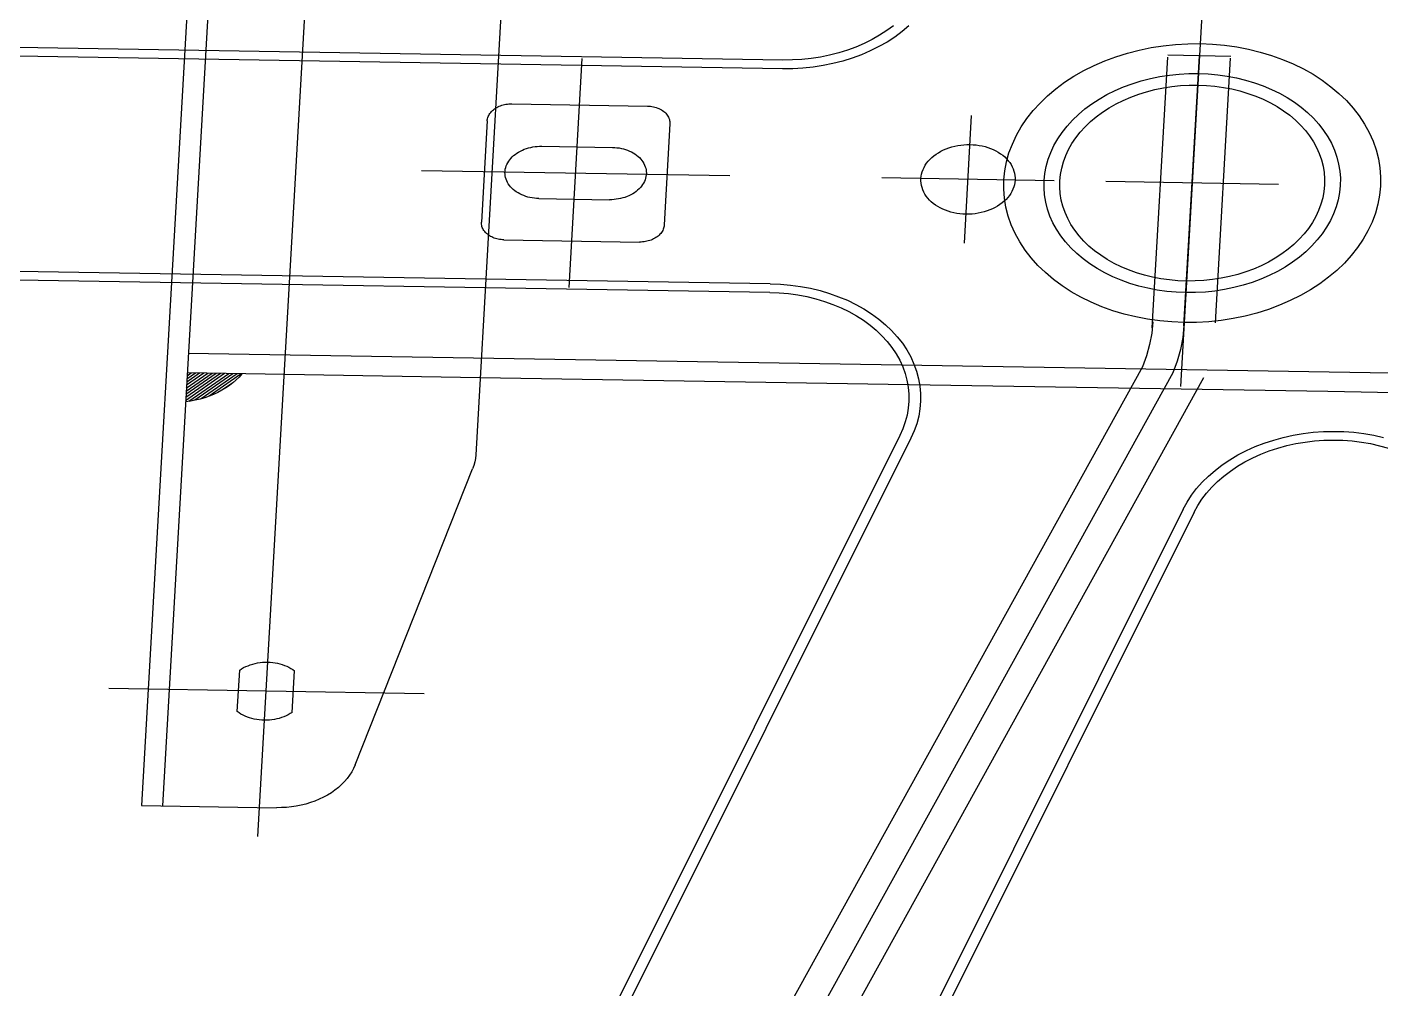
# Model space of a CAD drawing. Extents: x -68 to 264, y 51 to 115.
# Drawn here: x -19.807 to -19.6089, y 72.2612 to 72.402 of the extents above; entities that cross this region are included whole.
import ezdxf

# ---------------------------------------------------------------- set-up
doc = ezdxf.new("R2010")
doc.units = 0
doc.layers.get('0').update_dxf_attribs({"linetype": 'CONTINUOUS'})

msp = doc.modelspace()

# ---------------------------------------------------------------- linework, layer by layer
for p, q in [((-19.76208, 72.47905), (-19.77326, 72.28349)), ((-19.77955, 72.47508), (-19.79025, 72.28802)), ((-19.7765, 72.47503), (-19.78719, 72.28797)), ((-19.73659, 72.42228), (-19.74133, 72.33934)), ((-19.63478, 72.40889), (-19.63817, 72.34937)), ((-19.69644, 72.39586), (-19.98127, 72.40052)), ((-19.69637, 72.39714), (-19.9812, 72.4018)), ((-19.68222, 72.40076), (-19.68333, 72.40013)), ((-19.68117, 72.40144), (-19.68222, 72.40076)), ((-19.68017, 72.40216), (-19.68117, 72.40144)), ((-19.68001, 72.40051), (-19.68114, 72.39978)), ((-19.67893, 72.4013), (-19.68001, 72.40051)), ((-19.67793, 72.40213), (-19.67893, 72.4013)), ((-19.68694, 72.39858), (-19.68822, 72.39818)), ((-19.68569, 72.39904), (-19.68694, 72.39858)), ((-19.68449, 72.39956), (-19.68569, 72.39904)), ((-19.6836, 72.39848), (-19.6849, 72.39792)), ((-19.68333, 72.40013), (-19.68449, 72.39956)), ((-19.68234, 72.3991), (-19.6836, 72.39848)), ((-19.68114, 72.39978), (-19.68234, 72.3991)), ((-19.64595, 72.39816), (-19.64424, 72.3986)), ((-19.64424, 72.3986), (-19.64249, 72.39896)), ((-19.64249, 72.39896), (-19.64071, 72.39924)), ((-19.64071, 72.39924), (-19.63892, 72.39942)), ((-19.63892, 72.39942), (-19.63712, 72.39953)), ((-19.63712, 72.39953), (-19.63532, 72.39954)), ((-19.63532, 72.39954), (-19.63351, 72.39947)), ((-19.63351, 72.39947), (-19.63173, 72.39931)), ((-19.63173, 72.39931), (-19.62996, 72.39906)), ((-19.62996, 72.39906), (-19.62822, 72.39873)), ((-19.62822, 72.39873), (-19.62652, 72.39831)), ((-19.72767, 72.36386), (-19.72576, 72.39736)), ((-19.69499, 72.39715), (-19.69637, 72.39714)), ((-19.69361, 72.39722), (-19.69499, 72.39715)), ((-19.69223, 72.39737), (-19.69361, 72.39722)), ((-19.69088, 72.39757), (-19.69223, 72.39737)), ((-19.68954, 72.39785), (-19.69088, 72.39757)), ((-19.68906, 72.39663), (-19.6905, 72.39633)), ((-19.68822, 72.39818), (-19.68954, 72.39785)), ((-19.68763, 72.39699), (-19.68906, 72.39663)), ((-19.68625, 72.39742), (-19.68763, 72.39699)), ((-19.6849, 72.39792), (-19.68625, 72.39742)), ((-19.65082, 72.39635), (-19.64925, 72.39703)), ((-19.64925, 72.39703), (-19.64763, 72.39763)), ((-19.64763, 72.39763), (-19.64595, 72.39816)), ((-19.64232, 72.35794), (-19.64006, 72.39754)), ((-19.63081, 72.39768), (-19.64002, 72.39783)), ((-19.63768, 72.35825), (-19.63543, 72.39776)), ((-19.63308, 72.35868), (-19.63087, 72.39739)), ((-19.62652, 72.39831), (-19.62486, 72.39781)), ((-19.62486, 72.39781), (-19.62324, 72.39724)), ((-19.62324, 72.39724), (-19.62169, 72.39658)), ((-19.62169, 72.39658), (-19.6202, 72.39585)), ((-19.69495, 72.39587), (-19.69644, 72.39586)), ((-19.69345, 72.39595), (-19.69495, 72.39587)), ((-19.69197, 72.39611), (-19.69345, 72.39595)), ((-19.6905, 72.39633), (-19.69197, 72.39611)), ((-19.65515, 72.39388), (-19.65378, 72.39477)), ((-19.65378, 72.39477), (-19.65233, 72.3956)), ((-19.65233, 72.3956), (-19.65082, 72.39635)), ((-19.64258, 72.39444), (-19.6412, 72.39472)), ((-19.6412, 72.39472), (-19.63981, 72.39494)), ((-19.63981, 72.39494), (-19.6384, 72.39509)), ((-19.6384, 72.39509), (-19.63698, 72.39517)), ((-19.63698, 72.39517), (-19.63556, 72.39518)), ((-19.63556, 72.39518), (-19.63415, 72.39512)), ((-19.63415, 72.39512), (-19.63274, 72.39499)), ((-19.63274, 72.39499), (-19.63135, 72.3948)), ((-19.63135, 72.3948), (-19.62999, 72.39454)), ((-19.62999, 72.39454), (-19.62865, 72.39421)), ((-19.6202, 72.39585), (-19.61878, 72.39505)), ((-19.61878, 72.39505), (-19.61743, 72.39418)), ((-19.65764, 72.39191), (-19.65643, 72.39293)), ((-19.65643, 72.39293), (-19.65515, 72.39388)), ((-19.64895, 72.39208), (-19.64776, 72.39267)), ((-19.64776, 72.39267), (-19.64652, 72.39321)), ((-19.64652, 72.39321), (-19.64524, 72.39368)), ((-19.64524, 72.39368), (-19.64393, 72.39409)), ((-19.64431, 72.39214), (-19.64314, 72.39251)), ((-19.64393, 72.39409), (-19.64258, 72.39444)), ((-19.64314, 72.39251), (-19.64193, 72.39282)), ((-19.64193, 72.39282), (-19.6407, 72.39307)), ((-19.6407, 72.39307), (-19.63946, 72.39326)), ((-19.63946, 72.39326), (-19.6382, 72.3934)), ((-19.6382, 72.3934), (-19.63693, 72.39347)), ((-19.63693, 72.39347), (-19.63566, 72.39348)), ((-19.63566, 72.39348), (-19.63439, 72.39343)), ((-19.63439, 72.39343), (-19.63314, 72.39331)), ((-19.63314, 72.39331), (-19.6319, 72.39314)), ((-19.6319, 72.39314), (-19.63067, 72.39291)), ((-19.63067, 72.39291), (-19.62948, 72.39261)), ((-19.62948, 72.39261), (-19.62831, 72.39226)), ((-19.62865, 72.39421), (-19.62734, 72.39382)), ((-19.62734, 72.39382), (-19.62607, 72.39337)), ((-19.62607, 72.39337), (-19.62485, 72.39285)), ((-19.62485, 72.39285), (-19.62368, 72.39228)), ((-19.61743, 72.39418), (-19.61617, 72.39324)), ((-19.61617, 72.39324), (-19.61499, 72.39225)), ((-19.73772, 72.39045), (-19.73752, 72.39051)), ((-19.73752, 72.39051), (-19.73732, 72.39057)), ((-19.73732, 72.39057), (-19.73712, 72.39062)), ((-19.73712, 72.39062), (-19.73692, 72.39066)), ((-19.73692, 72.39066), (-19.73671, 72.39069)), ((-19.73671, 72.39069), (-19.7365, 72.39071)), ((-19.7365, 72.39071), (-19.73629, 72.39072)), ((-19.73629, 72.39072), (-19.73607, 72.39072)), ((-19.73607, 72.39072), (-19.71622, 72.3904)), ((-19.65977, 72.38973), (-19.65875, 72.39085)), ((-19.65875, 72.39085), (-19.65764, 72.39191)), ((-19.65217, 72.38998), (-19.65116, 72.39073)), ((-19.65116, 72.39073), (-19.65008, 72.39143)), ((-19.65008, 72.39143), (-19.64895, 72.39208)), ((-19.64864, 72.39013), (-19.64762, 72.39071)), ((-19.64762, 72.39071), (-19.64656, 72.39124)), ((-19.64656, 72.39124), (-19.64546, 72.39171)), ((-19.64546, 72.39171), (-19.64431, 72.39214)), ((-19.62831, 72.39226), (-19.62718, 72.39186)), ((-19.62718, 72.39186), (-19.62608, 72.3914)), ((-19.62608, 72.3914), (-19.62503, 72.39088)), ((-19.62503, 72.39088), (-19.62403, 72.39032)), ((-19.62368, 72.39228), (-19.62256, 72.39165)), ((-19.62256, 72.39165), (-19.6215, 72.39096)), ((-19.6215, 72.39096), (-19.62051, 72.39023)), ((-19.61499, 72.39225), (-19.6139, 72.3912)), ((-19.6139, 72.3912), (-19.61291, 72.3901)), ((-19.73965, 72.38839), (-19.73962, 72.38855)), ((-19.73962, 72.38855), (-19.73957, 72.38871)), ((-19.73957, 72.38871), (-19.73951, 72.38887)), ((-19.73951, 72.38887), (-19.73944, 72.38903)), ((-19.73944, 72.38903), (-19.73936, 72.38918)), ((-19.73936, 72.38918), (-19.73926, 72.38933)), ((-19.73926, 72.38933), (-19.73915, 72.38947)), ((-19.73915, 72.38947), (-19.73903, 72.38961)), ((-19.73903, 72.38961), (-19.73889, 72.38974)), ((-19.73889, 72.38974), (-19.73875, 72.38987)), ((-19.73875, 72.38987), (-19.73859, 72.38999)), ((-19.73859, 72.38999), (-19.73843, 72.3901)), ((-19.73843, 72.3901), (-19.73826, 72.3902)), ((-19.73826, 72.3902), (-19.73809, 72.39029)), ((-19.73809, 72.39029), (-19.73791, 72.39037)), ((-19.73791, 72.39037), (-19.73772, 72.39045)), ((-19.71622, 72.3904), (-19.716, 72.39039)), ((-19.716, 72.39039), (-19.71577, 72.39037)), ((-19.71577, 72.39037), (-19.71555, 72.39034)), ((-19.71555, 72.39034), (-19.71533, 72.3903)), ((-19.71533, 72.3903), (-19.71512, 72.39024)), ((-19.71512, 72.39024), (-19.71491, 72.39018)), ((-19.71491, 72.39018), (-19.71471, 72.39011)), ((-19.71471, 72.39011), (-19.71452, 72.39003)), ((-19.71452, 72.39003), (-19.71433, 72.38994)), ((-19.71433, 72.38994), (-19.71415, 72.38984)), ((-19.71415, 72.38984), (-19.71399, 72.38973)), ((-19.71399, 72.38973), (-19.71383, 72.38961)), ((-19.71383, 72.38961), (-19.71368, 72.38949)), ((-19.71368, 72.38949), (-19.71354, 72.38935)), ((-19.71354, 72.38935), (-19.71342, 72.38922)), ((-19.71342, 72.38922), (-19.71331, 72.38907)), ((-19.71331, 72.38907), (-19.71321, 72.38892)), ((-19.71321, 72.38892), (-19.71313, 72.38877)), ((-19.71313, 72.38877), (-19.71306, 72.38861)), ((-19.71306, 72.38861), (-19.713, 72.38845)), ((-19.66982, 72.37032), (-19.66876, 72.38902)), ((-19.6615, 72.38736), (-19.66068, 72.38856)), ((-19.66068, 72.38856), (-19.65977, 72.38973)), ((-19.65399, 72.38834), (-19.65311, 72.38918)), ((-19.65311, 72.38918), (-19.65217, 72.38998)), ((-19.65135, 72.38812), (-19.65051, 72.38883)), ((-19.65051, 72.38883), (-19.6496, 72.3895)), ((-19.6496, 72.3895), (-19.64864, 72.39013)), ((-19.62403, 72.39032), (-19.62309, 72.38971)), ((-19.62309, 72.38971), (-19.6222, 72.38905)), ((-19.6222, 72.38905), (-19.62137, 72.38835)), ((-19.62051, 72.39023), (-19.61958, 72.38945)), ((-19.61958, 72.38945), (-19.61873, 72.38862)), ((-19.61873, 72.38862), (-19.61795, 72.38775)), ((-19.61291, 72.3901), (-19.61203, 72.38895)), ((-19.61203, 72.38895), (-19.61124, 72.38775)), ((-19.73966, 72.38823), (-19.74051, 72.37343)), ((-19.73966, 72.38823), (-19.73965, 72.38839)), ((-19.71292, 72.38779), (-19.71377, 72.373)), ((-19.713, 72.38845), (-19.71296, 72.38829)), ((-19.71296, 72.38829), (-19.71293, 72.38812)), ((-19.71293, 72.38812), (-19.71292, 72.38796)), ((-19.71292, 72.38796), (-19.71292, 72.38779)), ((-19.6622, 72.38612), (-19.6615, 72.38736)), ((-19.65551, 72.38655), (-19.65479, 72.38746)), ((-19.65479, 72.38746), (-19.65399, 72.38834)), ((-19.65349, 72.38576), (-19.65285, 72.38658)), ((-19.65285, 72.38658), (-19.65213, 72.38737)), ((-19.65213, 72.38737), (-19.65135, 72.38812)), ((-19.62137, 72.38835), (-19.62061, 72.38761)), ((-19.62061, 72.38761), (-19.61991, 72.38684)), ((-19.61991, 72.38684), (-19.61929, 72.38603)), ((-19.61795, 72.38775), (-19.61725, 72.38685)), ((-19.61725, 72.38685), (-19.61664, 72.38591)), ((-19.61124, 72.38775), (-19.61057, 72.38653)), ((-19.67123, 72.38454), (-19.67079, 72.38463)), ((-19.67079, 72.38463), (-19.67035, 72.3847)), ((-19.67035, 72.3847), (-19.6699, 72.38474)), ((-19.6699, 72.38474), (-19.66945, 72.38477)), ((-19.66945, 72.38477), (-19.669, 72.38477)), ((-19.669, 72.38477), (-19.66855, 72.38475)), ((-19.66855, 72.38475), (-19.6681, 72.38471)), ((-19.6681, 72.38471), (-19.66766, 72.38465)), ((-19.66766, 72.38465), (-19.66723, 72.38457)), ((-19.66723, 72.38457), (-19.6668, 72.38447)), ((-19.66329, 72.38356), (-19.6628, 72.38485)), ((-19.6628, 72.38485), (-19.6622, 72.38612)), ((-19.65717, 72.38363), (-19.65671, 72.38463)), ((-19.65671, 72.38463), (-19.65615, 72.3856)), ((-19.65615, 72.3856), (-19.65551, 72.38655)), ((-19.65456, 72.38404), (-19.65407, 72.38492)), ((-19.65407, 72.38492), (-19.65349, 72.38576)), ((-19.61929, 72.38603), (-19.61874, 72.38519)), ((-19.61874, 72.38519), (-19.61826, 72.38433)), ((-19.61664, 72.38591), (-19.6161, 72.38495)), ((-19.6161, 72.38495), (-19.61566, 72.38396)), ((-19.61057, 72.38653), (-19.61, 72.38527)), ((-19.61, 72.38527), (-19.60955, 72.38398)), ((-19.73636, 72.38254), (-19.73619, 72.38275)), ((-19.73619, 72.38275), (-19.736, 72.38295)), ((-19.736, 72.38295), (-19.73579, 72.38315)), ((-19.73579, 72.38315), (-19.73556, 72.38333)), ((-19.73556, 72.38333), (-19.73532, 72.3835)), ((-19.73532, 72.3835), (-19.73507, 72.38366)), ((-19.73507, 72.38366), (-19.7348, 72.38381)), ((-19.7348, 72.38381), (-19.73452, 72.38395)), ((-19.73452, 72.38395), (-19.73423, 72.38407)), ((-19.73423, 72.38407), (-19.73393, 72.38418)), ((-19.73393, 72.38418), (-19.73362, 72.38427)), ((-19.73362, 72.38427), (-19.7333, 72.38435)), ((-19.7333, 72.38435), (-19.73298, 72.38442)), ((-19.73298, 72.38442), (-19.73266, 72.38447)), ((-19.73266, 72.38447), (-19.73233, 72.3845)), ((-19.73233, 72.3845), (-19.732, 72.38452)), ((-19.732, 72.38452), (-19.73166, 72.38452)), ((-19.73166, 72.38452), (-19.72133, 72.38435)), ((-19.72133, 72.38435), (-19.721, 72.38434)), ((-19.721, 72.38434), (-19.72067, 72.38431)), ((-19.72067, 72.38431), (-19.72034, 72.38427)), ((-19.72034, 72.38427), (-19.72002, 72.38421)), ((-19.72002, 72.38421), (-19.71971, 72.38413)), ((-19.71971, 72.38413), (-19.7194, 72.38404)), ((-19.7194, 72.38404), (-19.71911, 72.38394)), ((-19.71911, 72.38394), (-19.71882, 72.38382)), ((-19.71882, 72.38382), (-19.71854, 72.38369)), ((-19.71854, 72.38369), (-19.71828, 72.38354)), ((-19.71828, 72.38354), (-19.71803, 72.38339)), ((-19.71803, 72.38339), (-19.71779, 72.38322)), ((-19.71779, 72.38322), (-19.71757, 72.38304)), ((-19.71757, 72.38304), (-19.71737, 72.38285)), ((-19.71737, 72.38285), (-19.71718, 72.38265)), ((-19.71718, 72.38265), (-19.71701, 72.38244)), ((-19.67511, 72.38232), (-19.67486, 72.3826)), ((-19.67486, 72.3826), (-19.67458, 72.38287)), ((-19.67458, 72.38287), (-19.67428, 72.38312)), ((-19.67428, 72.38312), (-19.67396, 72.38336)), ((-19.67396, 72.38336), (-19.67361, 72.38358)), ((-19.67361, 72.38358), (-19.67325, 72.38379)), ((-19.67325, 72.38379), (-19.67288, 72.38398)), ((-19.67288, 72.38398), (-19.67248, 72.38415)), ((-19.67248, 72.38415), (-19.67208, 72.3843)), ((-19.67208, 72.3843), (-19.67166, 72.38443)), ((-19.67166, 72.38443), (-19.67123, 72.38454)), ((-19.6668, 72.38447), (-19.66638, 72.38434)), ((-19.66638, 72.38434), (-19.66598, 72.3842)), ((-19.66598, 72.3842), (-19.66559, 72.38403)), ((-19.66559, 72.38403), (-19.66522, 72.38385)), ((-19.66522, 72.38385), (-19.66486, 72.38365)), ((-19.66486, 72.38365), (-19.66453, 72.38343)), ((-19.66453, 72.38343), (-19.66421, 72.3832)), ((-19.66421, 72.3832), (-19.66392, 72.38295)), ((-19.66392, 72.38295), (-19.66365, 72.38269)), ((-19.66365, 72.38224), (-19.66329, 72.38356)), ((-19.66365, 72.38269), (-19.6634, 72.38241)), ((-19.65785, 72.38158), (-19.65756, 72.38261)), ((-19.65756, 72.38261), (-19.65717, 72.38363)), ((-19.65532, 72.38224), (-19.65498, 72.38315)), ((-19.65498, 72.38315), (-19.65456, 72.38404)), ((-19.61826, 72.38433), (-19.61787, 72.38344)), ((-19.61787, 72.38344), (-19.61755, 72.38254)), ((-19.61566, 72.38396), (-19.61531, 72.38294)), ((-19.61531, 72.38294), (-19.61504, 72.38192)), ((-19.60955, 72.38398), (-19.60922, 72.38267)), ((-19.60922, 72.38267), (-19.609, 72.38135)), ((-19.74927, 72.38098), (-19.70416, 72.38024)), ((-19.73706, 72.38066), (-19.73704, 72.3809)), ((-19.73705, 72.38041), (-19.73706, 72.38066)), ((-19.73704, 72.3809), (-19.73701, 72.38115)), ((-19.73701, 72.38115), (-19.73695, 72.38139)), ((-19.73695, 72.38139), (-19.73687, 72.38163)), ((-19.73687, 72.38163), (-19.73678, 72.38187)), ((-19.73678, 72.38187), (-19.73666, 72.3821)), ((-19.73666, 72.3821), (-19.73652, 72.38232)), ((-19.73652, 72.38232), (-19.73636, 72.38254)), ((-19.71701, 72.38244), (-19.71686, 72.38222)), ((-19.71686, 72.38222), (-19.71673, 72.382)), ((-19.71673, 72.382), (-19.71662, 72.38177)), ((-19.71662, 72.38177), (-19.71653, 72.38153)), ((-19.71653, 72.38153), (-19.71646, 72.3813)), ((-19.71646, 72.3813), (-19.71641, 72.38105)), ((-19.71641, 72.38105), (-19.71638, 72.38081)), ((-19.71638, 72.38081), (-19.71637, 72.38056)), ((-19.67608, 72.38045), (-19.67599, 72.38078)), ((-19.67599, 72.38078), (-19.67587, 72.3811)), ((-19.67587, 72.3811), (-19.67572, 72.38142)), ((-19.67572, 72.38142), (-19.67554, 72.38173)), ((-19.67554, 72.38173), (-19.67534, 72.38203)), ((-19.67534, 72.38203), (-19.67511, 72.38232)), ((-19.66404, 72.37959), (-19.66391, 72.38092)), ((-19.66391, 72.38092), (-19.66365, 72.38224)), ((-19.6634, 72.38241), (-19.66318, 72.38212)), ((-19.66318, 72.38212), (-19.66298, 72.38183)), ((-19.66298, 72.38183), (-19.66281, 72.38152)), ((-19.66281, 72.38152), (-19.66267, 72.3812)), ((-19.66267, 72.3812), (-19.66256, 72.38088)), ((-19.66256, 72.38088), (-19.66247, 72.38056)), ((-19.65804, 72.38054), (-19.65785, 72.38158)), ((-19.65576, 72.38039), (-19.65558, 72.38132)), ((-19.65558, 72.38132), (-19.65532, 72.38224)), ((-19.61755, 72.38254), (-19.61731, 72.38162)), ((-19.61731, 72.38162), (-19.61716, 72.38069)), ((-19.61716, 72.38069), (-19.61709, 72.37976)), ((-19.61504, 72.38192), (-19.61487, 72.38088)), ((-19.61487, 72.38088), (-19.61479, 72.37983)), ((-19.609, 72.38135), (-19.6089, 72.38002)), ((-19.73702, 72.38017), (-19.73705, 72.38041)), ((-19.73697, 72.37993), (-19.73702, 72.38017)), ((-19.7369, 72.37969), (-19.73697, 72.37993)), ((-19.73681, 72.37945), (-19.7369, 72.37969)), ((-19.7367, 72.37922), (-19.73681, 72.37945)), ((-19.73657, 72.379), (-19.7367, 72.37922)), ((-19.73642, 72.37879), (-19.73657, 72.379)), ((-19.73625, 72.37858), (-19.73642, 72.37879)), ((-19.71707, 72.37868), (-19.71724, 72.37847)), ((-19.71691, 72.3789), (-19.71707, 72.37868)), ((-19.71677, 72.37913), (-19.71691, 72.3789)), ((-19.71665, 72.37936), (-19.71677, 72.37913)), ((-19.71656, 72.37959), (-19.71665, 72.37936)), ((-19.71648, 72.37983), (-19.71656, 72.37959)), ((-19.71642, 72.38008), (-19.71648, 72.37983)), ((-19.71639, 72.38032), (-19.71642, 72.38008)), ((-19.71637, 72.38056), (-19.71639, 72.38032)), ((-19.65666, 72.37946), (-19.68192, 72.37988)), ((-19.67619, 72.37945), (-19.67618, 72.37978)), ((-19.67616, 72.37912), (-19.67619, 72.37945)), ((-19.67618, 72.37978), (-19.67615, 72.38012)), ((-19.67611, 72.37879), (-19.67616, 72.37912)), ((-19.67615, 72.38012), (-19.67608, 72.38045)), ((-19.67602, 72.37846), (-19.67611, 72.37879)), ((-19.66406, 72.37825), (-19.66404, 72.37959)), ((-19.6625, 72.37889), (-19.66259, 72.37857)), ((-19.66243, 72.37922), (-19.6625, 72.37889)), ((-19.66247, 72.38056), (-19.66242, 72.38023)), ((-19.6624, 72.37956), (-19.66243, 72.37922)), ((-19.66242, 72.38023), (-19.66239, 72.37989)), ((-19.66239, 72.37989), (-19.6624, 72.37956)), ((-19.65816, 72.37844), (-19.65815, 72.37949)), ((-19.65815, 72.37949), (-19.65804, 72.38054)), ((-19.65586, 72.37851), (-19.65585, 72.37945)), ((-19.65585, 72.37945), (-19.65576, 72.38039)), ((-19.62384, 72.37893), (-19.64911, 72.37934)), ((-19.6171, 72.37882), (-19.6172, 72.37788)), ((-19.61709, 72.37976), (-19.6171, 72.37882)), ((-19.6148, 72.37878), (-19.61491, 72.37773)), ((-19.61479, 72.37983), (-19.6148, 72.37878)), ((-19.60891, 72.37868), (-19.60905, 72.37735)), ((-19.6089, 72.38002), (-19.60891, 72.37868)), ((-19.73606, 72.37838), (-19.73625, 72.37858)), ((-19.73586, 72.37819), (-19.73606, 72.37838)), ((-19.73564, 72.37801), (-19.73586, 72.37819)), ((-19.7354, 72.37784), (-19.73564, 72.37801)), ((-19.73515, 72.37768), (-19.7354, 72.37784)), ((-19.73489, 72.37754), (-19.73515, 72.37768)), ((-19.73461, 72.3774), (-19.73489, 72.37754)), ((-19.73432, 72.37729), (-19.73461, 72.3774)), ((-19.73403, 72.37718), (-19.73432, 72.37729)), ((-19.73372, 72.37709), (-19.73403, 72.37718)), ((-19.73341, 72.37702), (-19.73372, 72.37709)), ((-19.73309, 72.37696), (-19.73341, 72.37702)), ((-19.73276, 72.37691), (-19.73309, 72.37696)), ((-19.73243, 72.37688), (-19.73276, 72.37691)), ((-19.7321, 72.37687), (-19.73243, 72.37688)), ((-19.7321, 72.37687), (-19.72177, 72.3767)), ((-19.72143, 72.3767), (-19.72177, 72.3767)), ((-19.7211, 72.37672), (-19.72143, 72.3767)), ((-19.72077, 72.37676), (-19.7211, 72.37672)), ((-19.72045, 72.3768), (-19.72077, 72.37676)), ((-19.72013, 72.37687), (-19.72045, 72.3768)), ((-19.71981, 72.37695), (-19.72013, 72.37687)), ((-19.7195, 72.37704), (-19.71981, 72.37695)), ((-19.7192, 72.37715), (-19.7195, 72.37704)), ((-19.71891, 72.37727), (-19.7192, 72.37715)), ((-19.71863, 72.37741), (-19.71891, 72.37727)), ((-19.71836, 72.37756), (-19.71863, 72.37741)), ((-19.71811, 72.37772), (-19.71836, 72.37756)), ((-19.71787, 72.37789), (-19.71811, 72.37772)), ((-19.71764, 72.37808), (-19.71787, 72.37789)), ((-19.71743, 72.37827), (-19.71764, 72.37808)), ((-19.71724, 72.37847), (-19.71743, 72.37827)), ((-19.67591, 72.37814), (-19.67602, 72.37846)), ((-19.67577, 72.37782), (-19.67591, 72.37814)), ((-19.6756, 72.37752), (-19.67577, 72.37782)), ((-19.6754, 72.37722), (-19.6756, 72.37752)), ((-19.67518, 72.37693), (-19.6754, 72.37722)), ((-19.67493, 72.37665), (-19.67518, 72.37693)), ((-19.67466, 72.37639), (-19.67493, 72.37665)), ((-19.66396, 72.37692), (-19.66406, 72.37825)), ((-19.66372, 72.37674), (-19.664, 72.37648)), ((-19.66374, 72.3756), (-19.66396, 72.37692)), ((-19.66347, 72.37702), (-19.66372, 72.37674)), ((-19.66324, 72.37731), (-19.66347, 72.37702)), ((-19.66303, 72.37761), (-19.66324, 72.37731)), ((-19.66286, 72.37792), (-19.66303, 72.37761)), ((-19.66271, 72.37824), (-19.66286, 72.37792)), ((-19.66259, 72.37857), (-19.66271, 72.37824)), ((-19.65808, 72.37739), (-19.65816, 72.37844)), ((-19.65791, 72.37635), (-19.65808, 72.37739)), ((-19.65579, 72.37758), (-19.65586, 72.37851)), ((-19.65564, 72.37665), (-19.65579, 72.37758)), ((-19.6554, 72.37573), (-19.65564, 72.37665)), ((-19.61737, 72.37695), (-19.61763, 72.37602)), ((-19.6172, 72.37788), (-19.61737, 72.37695)), ((-19.61511, 72.37669), (-19.6154, 72.37566)), ((-19.61491, 72.37773), (-19.61511, 72.37669)), ((-19.60905, 72.37735), (-19.6093, 72.37602)), ((-19.67437, 72.37614), (-19.67466, 72.37639)), ((-19.67405, 72.37591), (-19.67437, 72.37614)), ((-19.67372, 72.37569), (-19.67405, 72.37591)), ((-19.67336, 72.37549), (-19.67372, 72.37569)), ((-19.67299, 72.37531), (-19.67336, 72.37549)), ((-19.6726, 72.37515), (-19.67299, 72.37531)), ((-19.6722, 72.375), (-19.6726, 72.37515)), ((-19.67178, 72.37488), (-19.6722, 72.375)), ((-19.67135, 72.37477), (-19.67178, 72.37488)), ((-19.67092, 72.37469), (-19.67135, 72.37477)), ((-19.67048, 72.37463), (-19.67092, 72.37469)), ((-19.66779, 72.37471), (-19.66823, 72.37465)), ((-19.66735, 72.3748), (-19.66779, 72.37471)), ((-19.66692, 72.37491), (-19.66735, 72.3748)), ((-19.6665, 72.37505), (-19.66692, 72.37491)), ((-19.6661, 72.3752), (-19.6665, 72.37505)), ((-19.6657, 72.37537), (-19.6661, 72.3752)), ((-19.66533, 72.37556), (-19.6657, 72.37537)), ((-19.66496, 72.37576), (-19.66533, 72.37556)), ((-19.66462, 72.37598), (-19.66496, 72.37576)), ((-19.6643, 72.37622), (-19.66462, 72.37598)), ((-19.664, 72.37648), (-19.6643, 72.37622)), ((-19.6634, 72.37429), (-19.66374, 72.3756)), ((-19.65765, 72.37532), (-19.65791, 72.37635)), ((-19.65729, 72.37431), (-19.65765, 72.37532)), ((-19.65509, 72.37482), (-19.6554, 72.37573)), ((-19.65469, 72.37394), (-19.65509, 72.37482)), ((-19.61797, 72.37511), (-19.61839, 72.37422)), ((-19.61763, 72.37602), (-19.61797, 72.37511)), ((-19.6154, 72.37566), (-19.61578, 72.37464)), ((-19.60967, 72.37471), (-19.61015, 72.37342)), ((-19.6093, 72.37602), (-19.60967, 72.37471)), ((-19.74051, 72.37327), (-19.74051, 72.37343)), ((-19.7405, 72.37311), (-19.74051, 72.37327)), ((-19.74047, 72.37294), (-19.7405, 72.37311)), ((-19.74043, 72.37278), (-19.74047, 72.37294)), ((-19.74038, 72.37263), (-19.74043, 72.37278)), ((-19.71378, 72.37284), (-19.71381, 72.37268)), ((-19.71377, 72.373), (-19.71378, 72.37284)), ((-19.67003, 72.37459), (-19.67048, 72.37463)), ((-19.66958, 72.37457), (-19.67003, 72.37459)), ((-19.66913, 72.37457), (-19.66958, 72.37457)), ((-19.66868, 72.3746), (-19.66913, 72.37457)), ((-19.66823, 72.37465), (-19.66868, 72.3746)), ((-19.66295, 72.373), (-19.6634, 72.37429)), ((-19.66239, 72.37174), (-19.66295, 72.373)), ((-19.65685, 72.37332), (-19.65729, 72.37431)), ((-19.65632, 72.37236), (-19.65685, 72.37332)), ((-19.65422, 72.37307), (-19.65469, 72.37394)), ((-19.65367, 72.37224), (-19.65422, 72.37307)), ((-19.61889, 72.37335), (-19.61946, 72.3725)), ((-19.61839, 72.37422), (-19.61889, 72.37335)), ((-19.61625, 72.37364), (-19.6168, 72.37267)), ((-19.61578, 72.37464), (-19.61625, 72.37364)), ((-19.61015, 72.37342), (-19.61075, 72.37215)), ((-19.74031, 72.37247), (-19.74038, 72.37263)), ((-19.74023, 72.37232), (-19.74031, 72.37247)), ((-19.74014, 72.37217), (-19.74023, 72.37232)), ((-19.74003, 72.37203), (-19.74014, 72.37217)), ((-19.73991, 72.3719), (-19.74003, 72.37203)), ((-19.73978, 72.37177), (-19.73991, 72.3719)), ((-19.73964, 72.37164), (-19.73978, 72.37177)), ((-19.73949, 72.37153), (-19.73964, 72.37164)), ((-19.73933, 72.37142), (-19.73949, 72.37153)), ((-19.73917, 72.37133), (-19.73933, 72.37142)), ((-19.739, 72.37124), (-19.73917, 72.37133)), ((-19.73882, 72.37115), (-19.739, 72.37124)), ((-19.73863, 72.37108), (-19.73882, 72.37115)), ((-19.73844, 72.37102), (-19.73863, 72.37108)), ((-19.73824, 72.37096), (-19.73844, 72.37102)), ((-19.73804, 72.37092), (-19.73824, 72.37096)), ((-19.73784, 72.37088), (-19.73804, 72.37092)), ((-19.73763, 72.37085), (-19.73784, 72.37088)), ((-19.73742, 72.37083), (-19.73763, 72.37085)), ((-19.73721, 72.37083), (-19.73742, 72.37083)), ((-19.73721, 72.37083), (-19.71736, 72.3705)), ((-19.71588, 72.37072), (-19.71608, 72.37066)), ((-19.71568, 72.37079), (-19.71588, 72.37072)), ((-19.71549, 72.37087), (-19.71568, 72.37079)), ((-19.7153, 72.37095), (-19.71549, 72.37087)), ((-19.71513, 72.37105), (-19.7153, 72.37095)), ((-19.71496, 72.37115), (-19.71513, 72.37105)), ((-19.7148, 72.37126), (-19.71496, 72.37115)), ((-19.71465, 72.37138), (-19.7148, 72.37126)), ((-19.71451, 72.37151), (-19.71465, 72.37138)), ((-19.71438, 72.37164), (-19.71451, 72.37151)), ((-19.71426, 72.37177), (-19.71438, 72.37164)), ((-19.71416, 72.37191), (-19.71426, 72.37177)), ((-19.71406, 72.37206), (-19.71416, 72.37191)), ((-19.71398, 72.37221), (-19.71406, 72.37206)), ((-19.71391, 72.37236), (-19.71398, 72.37221)), ((-19.71385, 72.37252), (-19.71391, 72.37236)), ((-19.71381, 72.37268), (-19.71385, 72.37252)), ((-19.66171, 72.37051), (-19.66239, 72.37174)), ((-19.6557, 72.37142), (-19.65632, 72.37236)), ((-19.65501, 72.37051), (-19.6557, 72.37142)), ((-19.65304, 72.37143), (-19.65367, 72.37224)), ((-19.65235, 72.37065), (-19.65304, 72.37143)), ((-19.62082, 72.3709), (-19.6216, 72.37015)), ((-19.62011, 72.37169), (-19.62082, 72.3709)), ((-19.61946, 72.3725), (-19.62011, 72.37169)), ((-19.61817, 72.3708), (-19.61896, 72.36992)), ((-19.61744, 72.37172), (-19.61817, 72.3708)), ((-19.6168, 72.37267), (-19.61744, 72.37172)), ((-19.61146, 72.37091), (-19.61227, 72.3697)), ((-19.61075, 72.37215), (-19.61146, 72.37091)), ((-19.69823, 72.3644), (-19.98308, 72.36906)), ((-19.71714, 72.3705), (-19.71736, 72.3705)), ((-19.71692, 72.37051), (-19.71714, 72.3705)), ((-19.71671, 72.37054), (-19.71692, 72.37051)), ((-19.7165, 72.37057), (-19.71671, 72.37054)), ((-19.71628, 72.37061), (-19.7165, 72.37057)), ((-19.71608, 72.37066), (-19.71628, 72.37061)), ((-19.66093, 72.36932), (-19.66171, 72.37051)), ((-19.66004, 72.36817), (-19.66093, 72.36932)), ((-19.65423, 72.36965), (-19.65501, 72.37051)), ((-19.65337, 72.36882), (-19.65423, 72.36965)), ((-19.65245, 72.36804), (-19.65337, 72.36882)), ((-19.65158, 72.36991), (-19.65235, 72.37065)), ((-19.65076, 72.36922), (-19.65158, 72.36991)), ((-19.64987, 72.36856), (-19.65076, 72.36922)), ((-19.62335, 72.36877), (-19.62432, 72.36814)), ((-19.62245, 72.36944), (-19.62335, 72.36877)), ((-19.6216, 72.37015), (-19.62245, 72.36944)), ((-19.61984, 72.36908), (-19.62079, 72.36829)), ((-19.61896, 72.36992), (-19.61984, 72.36908)), ((-19.61227, 72.3697), (-19.61319, 72.36854)), ((-19.69831, 72.36312), (-19.98315, 72.36779)), ((-19.65905, 72.36707), (-19.66004, 72.36817)), ((-19.65797, 72.36602), (-19.65905, 72.36707)), ((-19.65145, 72.3673), (-19.65245, 72.36804)), ((-19.6504, 72.36662), (-19.65145, 72.3673)), ((-19.64892, 72.36795), (-19.64987, 72.36856)), ((-19.64792, 72.36738), (-19.64892, 72.36795)), ((-19.64687, 72.36687), (-19.64792, 72.36738)), ((-19.64578, 72.36641), (-19.64687, 72.36687)), ((-19.62639, 72.36703), (-19.6275, 72.36655)), ((-19.62533, 72.36756), (-19.62639, 72.36703)), ((-19.62432, 72.36814), (-19.62533, 72.36756)), ((-19.62287, 72.36684), (-19.62401, 72.36619)), ((-19.6218, 72.36754), (-19.62287, 72.36684)), ((-19.62079, 72.36829), (-19.6218, 72.36754)), ((-19.6142, 72.36742), (-19.61532, 72.36635)), ((-19.61319, 72.36854), (-19.6142, 72.36742)), ((-19.65679, 72.36502), (-19.65797, 72.36602)), ((-19.65553, 72.36409), (-19.65679, 72.36502)), ((-19.64928, 72.36599), (-19.6504, 72.36662)), ((-19.64811, 72.36542), (-19.64928, 72.36599)), ((-19.64688, 72.3649), (-19.64811, 72.36542)), ((-19.64562, 72.36445), (-19.64688, 72.3649)), ((-19.64465, 72.366), (-19.64578, 72.36641)), ((-19.64348, 72.36565), (-19.64465, 72.366)), ((-19.64228, 72.36536), (-19.64348, 72.36565)), ((-19.64106, 72.36513), (-19.64228, 72.36536)), ((-19.63982, 72.36495), (-19.64106, 72.36513)), ((-19.63856, 72.36484), (-19.63982, 72.36495)), ((-19.63729, 72.36479), (-19.63856, 72.36484)), ((-19.63603, 72.3648), (-19.63729, 72.36479)), ((-19.63476, 72.36487), (-19.63603, 72.3648)), ((-19.6335, 72.365), (-19.63476, 72.36487)), ((-19.63225, 72.3652), (-19.6335, 72.365)), ((-19.63102, 72.36545), (-19.63225, 72.3652)), ((-19.62982, 72.36576), (-19.63102, 72.36545)), ((-19.62864, 72.36613), (-19.62982, 72.36576)), ((-19.6275, 72.36655), (-19.62864, 72.36613)), ((-19.62643, 72.36506), (-19.62771, 72.36459)), ((-19.6252, 72.3656), (-19.62643, 72.36506)), ((-19.62401, 72.36619), (-19.6252, 72.3656)), ((-19.61652, 72.36534), (-19.61781, 72.36438)), ((-19.61532, 72.36635), (-19.61652, 72.36534)), ((-19.69831, 72.36312), (-19.69693, 72.36307)), ((-19.69823, 72.3644), (-19.69674, 72.36434)), ((-19.69693, 72.36307), (-19.69556, 72.36295)), ((-19.69674, 72.36434), (-19.69527, 72.36421)), ((-19.69556, 72.36295), (-19.69421, 72.36276)), ((-19.69527, 72.36421), (-19.6938, 72.36401)), ((-19.6938, 72.36401), (-19.69236, 72.36373)), ((-19.69236, 72.36373), (-19.69095, 72.36339)), ((-19.69095, 72.36339), (-19.68957, 72.36298)), ((-19.68957, 72.36298), (-19.68824, 72.3625)), ((-19.65418, 72.36322), (-19.65553, 72.36409)), ((-19.65276, 72.36242), (-19.65418, 72.36322)), ((-19.64431, 72.36405), (-19.64562, 72.36445)), ((-19.64297, 72.36373), (-19.64431, 72.36405)), ((-19.6416, 72.36347), (-19.64297, 72.36373)), ((-19.64021, 72.36327), (-19.6416, 72.36347)), ((-19.63881, 72.36315), (-19.64021, 72.36327)), ((-19.63739, 72.36309), (-19.63881, 72.36315)), ((-19.63597, 72.3631), (-19.63739, 72.36309)), ((-19.63455, 72.36318), (-19.63597, 72.3631)), ((-19.63315, 72.36333), (-19.63455, 72.36318)), ((-19.63175, 72.36354), (-19.63315, 72.36333)), ((-19.63038, 72.36383), (-19.63175, 72.36354)), ((-19.62903, 72.36417), (-19.63038, 72.36383)), ((-19.62771, 72.36459), (-19.62903, 72.36417)), ((-19.61918, 72.36349), (-19.62062, 72.36267)), ((-19.61781, 72.36438), (-19.61918, 72.36349)), ((-19.69421, 72.36276), (-19.69288, 72.36251)), ((-19.69288, 72.36251), (-19.69157, 72.36219)), ((-19.69157, 72.36219), (-19.6903, 72.36181)), ((-19.6903, 72.36181), (-19.68906, 72.36137)), ((-19.68906, 72.36137), (-19.68787, 72.36087)), ((-19.68824, 72.3625), (-19.68695, 72.36197)), ((-19.68787, 72.36087), (-19.68672, 72.36032)), ((-19.68695, 72.36197), (-19.68571, 72.36136)), ((-19.68571, 72.36136), (-19.68453, 72.3607)), ((-19.65127, 72.36169), (-19.65276, 72.36242)), ((-19.64971, 72.36103), (-19.65127, 72.36169)), ((-19.6481, 72.36045), (-19.64971, 72.36103)), ((-19.6237, 72.36124), (-19.62533, 72.36063)), ((-19.62213, 72.36192), (-19.6237, 72.36124)), ((-19.62062, 72.36267), (-19.62213, 72.36192)), ((-19.68672, 72.36032), (-19.68563, 72.35971)), ((-19.68563, 72.35971), (-19.6846, 72.35904)), ((-19.6846, 72.35904), (-19.68362, 72.35833)), ((-19.68453, 72.3607), (-19.68341, 72.35999)), ((-19.68341, 72.35999), (-19.68236, 72.35922)), ((-19.68236, 72.35922), (-19.68138, 72.3584)), ((-19.64644, 72.35995), (-19.6481, 72.36045)), ((-19.64473, 72.35954), (-19.64644, 72.35995)), ((-19.643, 72.35921), (-19.64473, 72.35954)), ((-19.64123, 72.35896), (-19.643, 72.35921)), ((-19.64222, 72.35883), (-19.64239, 72.35716)), ((-19.63944, 72.3588), (-19.64123, 72.35896)), ((-19.63403, 72.35884), (-19.63583, 72.35874)), ((-19.63224, 72.35903), (-19.63403, 72.35884)), ((-19.63047, 72.35931), (-19.63224, 72.35903)), ((-19.62872, 72.35966), (-19.63047, 72.35931)), ((-19.627, 72.36011), (-19.62872, 72.35966)), ((-19.62533, 72.36063), (-19.627, 72.36011)), ((-19.68362, 72.35833), (-19.68272, 72.35758)), ((-19.68272, 72.35758), (-19.68188, 72.35677)), ((-19.68138, 72.3584), (-19.68047, 72.35753)), ((-19.68047, 72.35753), (-19.67965, 72.35663)), ((-19.64239, 72.35716), (-19.64271, 72.35551)), ((-19.63764, 72.35873), (-19.63944, 72.3588)), ((-19.63768, 72.35825), (-19.63786, 72.35651)), ((-19.63583, 72.35874), (-19.63764, 72.35873)), ((-19.68188, 72.35677), (-19.68111, 72.35593)), ((-19.68111, 72.35593), (-19.68043, 72.35506)), ((-19.68043, 72.35506), (-19.67982, 72.35415)), ((-19.67965, 72.35663), (-19.6789, 72.35568)), ((-19.6789, 72.35568), (-19.67825, 72.3547)), ((-19.64271, 72.35551), (-19.64317, 72.35386)), ((-19.63786, 72.35651), (-19.6382, 72.35477)), ((-19.42161, 72.34825), (-19.78341, 72.35418)), ((-19.67982, 72.35415), (-19.67929, 72.35321)), ((-19.67929, 72.35321), (-19.67885, 72.35225)), ((-19.67825, 72.3547), (-19.67768, 72.35368)), ((-19.67768, 72.35368), (-19.6772, 72.35264)), ((-19.64317, 72.35386), (-19.64377, 72.35225)), ((-19.63868, 72.35306), (-19.63932, 72.35137)), ((-19.6382, 72.35477), (-19.63868, 72.35306)), ((-19.7781, 72.35124), (-19.7838, 72.34728)), ((-19.77871, 72.35125), (-19.78377, 72.34773)), ((-19.77931, 72.35126), (-19.78375, 72.34818)), ((-19.77992, 72.35127), (-19.78372, 72.34863)), ((-19.78053, 72.35128), (-19.7837, 72.34908)), ((-19.78114, 72.35129), (-19.78367, 72.34953)), ((-19.78175, 72.3513), (-19.78365, 72.34998)), ((-19.78236, 72.35131), (-19.78362, 72.35043)), ((-19.78297, 72.35132), (-19.78359, 72.35088)), ((-19.74068, 72.35063), (-19.78357, 72.35133)), ((-19.77749, 72.35123), (-19.78331, 72.34718)), ((-19.77688, 72.35122), (-19.78247, 72.34733)), ((-19.77627, 72.35121), (-19.78152, 72.34756)), ((-19.77566, 72.3512), (-19.78035, 72.34794)), ((-19.77557, 72.3512), (-19.77597, 72.35074)), ((-19.63932, 72.35137), (-19.73758, 72.1737)), ((-19.64377, 72.35225), (-19.70981, 72.23284)), ((-19.67885, 72.35225), (-19.67849, 72.35127)), ((-19.67849, 72.35127), (-19.67822, 72.35027)), ((-19.6772, 72.35264), (-19.67681, 72.35158)), ((-19.67681, 72.35158), (-19.67652, 72.3505)), ((-19.77793, 72.34914), (-19.77849, 72.3488)), ((-19.77674, 72.35001), (-19.77848, 72.34881)), ((-19.77739, 72.34951), (-19.77793, 72.34914)), ((-19.77688, 72.3499), (-19.77739, 72.34951)), ((-19.77641, 72.35031), (-19.77688, 72.3499)), ((-19.77597, 72.35074), (-19.77641, 72.35031)), ((-19.68096, 72.34965), (-19.74068, 72.35063)), ((-19.63481, 72.35061), (-19.7013, 72.23038)), ((-19.61664, 72.3486), (-19.68096, 72.34965)), ((-19.67822, 72.35027), (-19.67804, 72.34926)), ((-19.67804, 72.34926), (-19.67795, 72.34824)), ((-19.67652, 72.3505), (-19.67633, 72.34941)), ((-19.67633, 72.34941), (-19.67623, 72.34831)), ((-19.78309, 72.34722), (-19.78381, 72.34712)), ((-19.78239, 72.34735), (-19.78309, 72.34722)), ((-19.78169, 72.34752), (-19.78239, 72.34735)), ((-19.78101, 72.34771), (-19.78169, 72.34752)), ((-19.78035, 72.34794), (-19.78101, 72.34771)), ((-19.77971, 72.3482), (-19.78035, 72.34794)), ((-19.77909, 72.34848), (-19.77971, 72.3482)), ((-19.77849, 72.3488), (-19.77909, 72.34848)), ((-19.67795, 72.34722), (-19.67804, 72.34619)), ((-19.67795, 72.34824), (-19.67795, 72.34722)), ((-19.67622, 72.3472), (-19.67632, 72.3461)), ((-19.67623, 72.34831), (-19.67622, 72.3472)), ((-19.55792, 72.34763), (-19.61664, 72.3486)), ((-19.67821, 72.34518), (-19.67848, 72.34417)), ((-19.67804, 72.34619), (-19.67821, 72.34518)), ((-19.67651, 72.345), (-19.6768, 72.34391)), ((-19.67632, 72.3461), (-19.67651, 72.345)), ((-19.67883, 72.34318), (-19.67927, 72.3422)), ((-19.67848, 72.34417), (-19.67883, 72.34318)), ((-19.6768, 72.34391), (-19.67718, 72.34284)), ((-19.67927, 72.3422), (-19.77876, 72.14302)), ((-19.67766, 72.34178), (-19.77715, 72.14259)), ((-19.67718, 72.34284), (-19.67766, 72.34178)), ((-19.62726, 72.34055), (-19.62593, 72.34107)), ((-19.62593, 72.34107), (-19.62455, 72.34152)), ((-19.62455, 72.34152), (-19.62314, 72.34191)), ((-19.62314, 72.34191), (-19.6217, 72.34222)), ((-19.62262, 72.3407), (-19.62129, 72.34099)), ((-19.6217, 72.34222), (-19.62024, 72.34247)), ((-19.62129, 72.34099), (-19.61994, 72.34122)), ((-19.62024, 72.34247), (-19.61876, 72.34265)), ((-19.61994, 72.34122), (-19.61857, 72.34139)), ((-19.61876, 72.34265), (-19.61727, 72.34276)), ((-19.61857, 72.34139), (-19.61719, 72.34149)), ((-19.61727, 72.34276), (-19.61578, 72.34279)), ((-19.61719, 72.34149), (-19.61581, 72.34152)), ((-19.61581, 72.34152), (-19.61443, 72.34148)), ((-19.61578, 72.34279), (-19.61428, 72.34276)), ((-19.61443, 72.34148), (-19.61306, 72.34138)), ((-19.61428, 72.34276), (-19.6128, 72.34265)), ((-19.61306, 72.34138), (-19.6117, 72.34122)), ((-19.6128, 72.34265), (-19.61133, 72.34247)), ((-19.6117, 72.34122), (-19.61036, 72.34099)), ((-19.61133, 72.34247), (-19.60988, 72.34222)), ((-19.61036, 72.34099), (-19.60904, 72.34069)), ((-19.60988, 72.34222), (-19.60846, 72.3419)), ((-19.74133, 72.33934), (-19.74138, 72.33882)), ((-19.63096, 72.33863), (-19.62978, 72.33933)), ((-19.62978, 72.33933), (-19.62855, 72.33997)), ((-19.62855, 72.33997), (-19.62726, 72.34055)), ((-19.62762, 72.33891), (-19.62643, 72.33944)), ((-19.62643, 72.33944), (-19.6252, 72.33992)), ((-19.6252, 72.33992), (-19.62393, 72.34034)), ((-19.62393, 72.34034), (-19.62262, 72.3407)), ((-19.60904, 72.34069), (-19.60776, 72.34033)), ((-19.75899, 72.29396), (-19.74179, 72.33729)), ((-19.74161, 72.33779), (-19.74179, 72.33729)), ((-19.74147, 72.33831), (-19.74161, 72.33779)), ((-19.74138, 72.33882), (-19.74147, 72.33831)), ((-19.63411, 72.33623), (-19.63313, 72.33708)), ((-19.63313, 72.33708), (-19.63208, 72.33788)), ((-19.63208, 72.33788), (-19.63096, 72.33863)), ((-19.63089, 72.33697), (-19.62986, 72.33767)), ((-19.62986, 72.33767), (-19.62877, 72.33831)), ((-19.62877, 72.33831), (-19.62762, 72.33891)), ((-19.63583, 72.3344), (-19.63501, 72.33534)), ((-19.63501, 72.33534), (-19.63411, 72.33623)), ((-19.6336, 72.33462), (-19.63277, 72.33545)), ((-19.63277, 72.33545), (-19.63186, 72.33623)), ((-19.63186, 72.33623), (-19.63089, 72.33697)), ((-19.63723, 72.33243), (-19.63657, 72.33343)), ((-19.63657, 72.33343), (-19.63583, 72.3344)), ((-19.63505, 72.33286), (-19.63436, 72.33375)), ((-19.63436, 72.33375), (-19.6336, 72.33462)), ((-19.63779, 72.3314), (-19.73727, 72.1322)), ((-19.63779, 72.3314), (-19.63723, 72.33243)), ((-19.63618, 72.33097), (-19.63565, 72.33193)), ((-19.63565, 72.33193), (-19.63505, 72.33286)), ((-19.63618, 72.33097), (-19.73566, 72.13178)), ((-19.77624, 72.30178), (-19.77589, 72.30785)), ((-19.77589, 72.30785), (-19.77561, 72.30803)), ((-19.77561, 72.30803), (-19.77531, 72.3082)), ((-19.77531, 72.3082), (-19.775, 72.30836)), ((-19.775, 72.30836), (-19.77467, 72.30849)), ((-19.77467, 72.30849), (-19.77434, 72.30862)), ((-19.77434, 72.30862), (-19.77399, 72.30872)), ((-19.77399, 72.30872), (-19.77364, 72.30881)), ((-19.77364, 72.30881), (-19.77328, 72.30889)), ((-19.77328, 72.30889), (-19.77291, 72.30894)), ((-19.77291, 72.30894), (-19.77254, 72.30898)), ((-19.77254, 72.30898), (-19.77217, 72.309)), ((-19.77217, 72.309), (-19.7718, 72.309)), ((-19.7718, 72.309), (-19.77143, 72.30899)), ((-19.77143, 72.30899), (-19.77106, 72.30896)), ((-19.77106, 72.30896), (-19.7707, 72.30891)), ((-19.7707, 72.30891), (-19.77034, 72.30884)), ((-19.77034, 72.30884), (-19.76999, 72.30875)), ((-19.76999, 72.30875), (-19.76965, 72.30865)), ((-19.76965, 72.30865), (-19.76932, 72.30853)), ((-19.76932, 72.30853), (-19.76899, 72.3084)), ((-19.76899, 72.3084), (-19.76869, 72.30825)), ((-19.76869, 72.30825), (-19.76839, 72.30809)), ((-19.76839, 72.30809), (-19.76811, 72.30791)), ((-19.7682, 72.30165), (-19.76785, 72.30772)), ((-19.76811, 72.30791), (-19.76785, 72.30772)), ((-19.74889, 72.30437), (-19.79502, 72.30513)), ((-19.77597, 72.30159), (-19.77624, 72.30178)), ((-19.7757, 72.30141), (-19.77597, 72.30159)), ((-19.7754, 72.30125), (-19.7757, 72.30141)), ((-19.76848, 72.30147), (-19.76878, 72.3013)), ((-19.7682, 72.30165), (-19.76848, 72.30147)), ((-19.77509, 72.3011), (-19.7754, 72.30125)), ((-19.77477, 72.30097), (-19.77509, 72.3011)), ((-19.77444, 72.30085), (-19.77477, 72.30097)), ((-19.7741, 72.30075), (-19.77444, 72.30085)), ((-19.77375, 72.30066), (-19.7741, 72.30075)), ((-19.77339, 72.3006), (-19.77375, 72.30066)), ((-19.77302, 72.30055), (-19.77339, 72.3006)), ((-19.77266, 72.30051), (-19.77302, 72.30055)), ((-19.77229, 72.3005), (-19.77266, 72.30051)), ((-19.77192, 72.3005), (-19.77229, 72.3005)), ((-19.77154, 72.30052), (-19.77192, 72.3005)), ((-19.77118, 72.30056), (-19.77154, 72.30052)), ((-19.77081, 72.30062), (-19.77118, 72.30056)), ((-19.77045, 72.30069), (-19.77081, 72.30062)), ((-19.7701, 72.30078), (-19.77045, 72.30069)), ((-19.76975, 72.30089), (-19.7701, 72.30078)), ((-19.76942, 72.30101), (-19.76975, 72.30089)), ((-19.76909, 72.30115), (-19.76942, 72.30101)), ((-19.76878, 72.3013), (-19.76909, 72.30115)), ((-19.75921, 72.29345), (-19.75948, 72.29294)), ((-19.75899, 72.29396), (-19.75921, 72.29345)), ((-19.76054, 72.29152), (-19.76097, 72.29108)), ((-19.76015, 72.29198), (-19.76054, 72.29152)), ((-19.7598, 72.29246), (-19.76015, 72.29198)), ((-19.75948, 72.29294), (-19.7598, 72.29246)), ((-19.76303, 72.28955), (-19.76362, 72.28923)), ((-19.76247, 72.2899), (-19.76303, 72.28955)), ((-19.76194, 72.29027), (-19.76247, 72.2899)), ((-19.76144, 72.29067), (-19.76194, 72.29027)), ((-19.76097, 72.29108), (-19.76144, 72.29067)), ((-19.79025, 72.28802), (-19.7705, 72.2877)), ((-19.76977, 72.28771), (-19.7705, 72.2877)), ((-19.76905, 72.28774), (-19.76977, 72.28771)), ((-19.76833, 72.28782), (-19.76905, 72.28774)), ((-19.76761, 72.28792), (-19.76833, 72.28782)), ((-19.76691, 72.28806), (-19.76761, 72.28792)), ((-19.76622, 72.28823), (-19.76691, 72.28806)), ((-19.76554, 72.28844), (-19.76622, 72.28823)), ((-19.76488, 72.28867), (-19.76554, 72.28844)), ((-19.76424, 72.28894), (-19.76488, 72.28867)), ((-19.76362, 72.28923), (-19.76424, 72.28894))]:
    msp.add_line(p, q)

doc.saveas('drawing.dxf')
